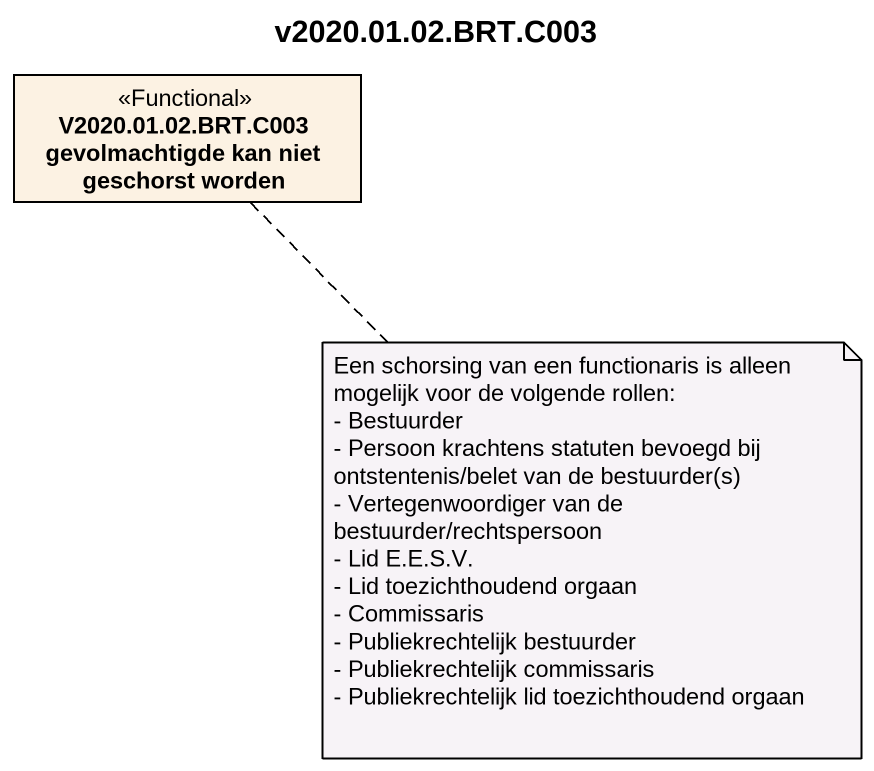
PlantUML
@startuml
title v2020.01.02.BRT.C003
hide circle
hide empty members
class "V2020.01.02.BRT.C003 gevolmachtigde kan niet geschorst worden" as V2020_01_02_BRT_C003 <<Functional>>
note bottom of V2020_01_02_BRT_C003
  Een schorsing van een functionaris is alleen mogelijk voor de volgende rollen:
  - Bestuurder
  - Persoon krachtens statuten bevoegd bij ontstentenis/belet van de bestuurder(s)
  - Vertegenwoordiger van de bestuurder/rechtspersoon
  - Lid E.E.S.V.
  - Lid toezichthoudend orgaan
  - Commissaris
  - Publiekrechtelijk bestuurder
  - Publiekrechtelijk commissaris
  - Publiekrechtelijk lid toezichthoudend orgaan
end note
@enduml
